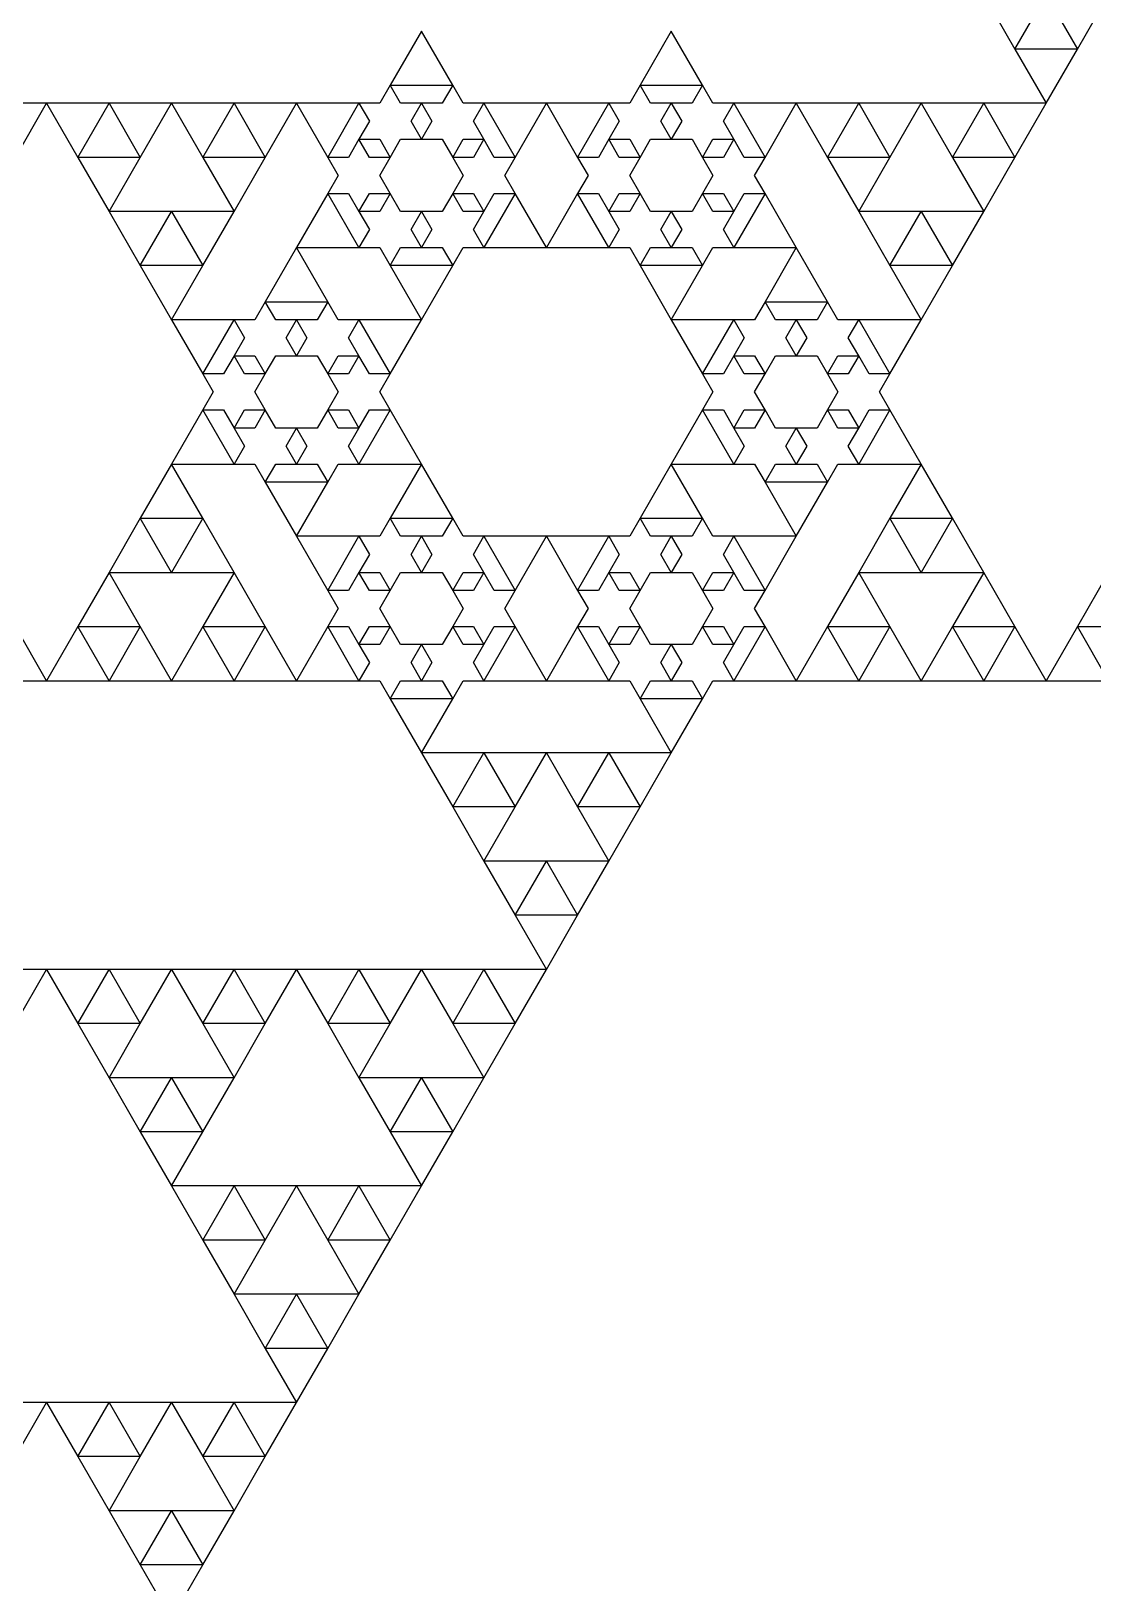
# Model space of a CAD drawing. Header units: metres. Extents: x -50 to 50, y -58 to 58.
# Drawn here: x -25.1 to -18.46, y -12.86 to -3.16 of the extents above; entities that cross this region are included whole.
import ezdxf

# ---------------------------------------------------------------- set-up
doc = ezdxf.new("R2010")
doc.units = ezdxf.units.M

msp = doc.modelspace()

# ---------------------------------------------------------------- linework, layer by layer
for p, q in [((-19.1406, -2.93184), (-18.9453, -3.27013)), ((-18.9453, -3.27013), (-18.75, -2.93184)), ((-18.75, -2.93184), (-18.5547, -3.27013)), ((-18.5547, -3.27013), (-18.3594, -2.93184)), ((-22.6562, -3.15739), (-22.8516, -3.49568)), ((-22.4609, -3.49568), (-22.6562, -3.15739)), ((-21.0938, -3.15739), (-21.2891, -3.49568)), ((-20.8984, -3.49568), (-21.0938, -3.15739)), ((-18.5547, -3.27013), (-18.9453, -3.27013)), ((-18.9453, -3.27013), (-18.75, -3.60841)), ((-18.75, -3.60841), (-18.5547, -3.27013)), ((-22.8516, -3.49568), (-22.9167, -3.60843)), ((-22.8516, -3.49568), (-22.4609, -3.49568)), ((-22.7865, -3.60843), (-22.8516, -3.49568)), ((-22.4609, -3.49568), (-22.526, -3.60843)), ((-22.3958, -3.60843), (-22.4609, -3.49568)), ((-21.2891, -3.49568), (-21.3542, -3.60843)), ((-21.2891, -3.49568), (-20.8984, -3.49568)), ((-21.224, -3.60843), (-21.2891, -3.49568)), ((-20.8984, -3.49568), (-20.9635, -3.60843)), ((-20.8333, -3.60843), (-20.8984, -3.49568)), ((-25, -3.60843), (-25.3906, -3.60843)), ((-25.1953, -3.94672), (-25, -3.60843)), ((-24.6094, -3.60843), (-25, -3.60843)), ((-25, -3.60843), (-24.8047, -3.94672)), ((-24.8047, -3.94672), (-24.6094, -3.60843)), ((-24.2188, -3.60843), (-24.6094, -3.60843)), ((-24.6094, -3.60843), (-24.4141, -3.94672)), ((-24.4141, -3.94672), (-24.2188, -3.60843)), ((-23.8281, -3.60843), (-24.2188, -3.60843)), ((-24.2188, -3.60843), (-24.0234, -3.94672)), ((-24.0234, -3.94672), (-23.8281, -3.60843)), ((-23.4375, -3.60843), (-23.8281, -3.60843)), ((-23.8281, -3.60843), (-23.6328, -3.94672)), ((-23.6328, -3.94672), (-23.4375, -3.60843)), ((-23.0469, -3.60843), (-23.4375, -3.60843)), ((-23.4375, -3.60843), (-23.2422, -3.94672)), ((-23.2422, -3.94672), (-23.0469, -3.60843)), ((-22.9167, -3.60843), (-23.0469, -3.60843)), ((-23.0469, -3.60843), (-22.9818, -3.72119)), ((-22.6562, -3.60843), (-22.7865, -3.60843)), ((-22.7214, -3.72119), (-22.6562, -3.60843)), ((-22.526, -3.60843), (-22.6562, -3.60843)), ((-22.6562, -3.60843), (-22.5911, -3.72119)), ((-22.2656, -3.60843), (-22.3958, -3.60843)), ((-22.3307, -3.72119), (-22.2656, -3.60843)), ((-21.875, -3.60843), (-22.2656, -3.60843)), ((-22.2656, -3.60843), (-22.0703, -3.94672)), ((-22.0703, -3.94672), (-21.875, -3.60843)), ((-21.4844, -3.60843), (-21.875, -3.60843)), ((-21.875, -3.60843), (-21.6797, -3.94672)), ((-21.6797, -3.94672), (-21.4844, -3.60843)), ((-21.3542, -3.60843), (-21.4844, -3.60843)), ((-21.4844, -3.60843), (-21.4193, -3.72119)), ((-21.0938, -3.60843), (-21.224, -3.60843)), ((-21.1589, -3.72119), (-21.0938, -3.60843)), ((-20.9635, -3.60843), (-21.0938, -3.60843)), ((-21.0938, -3.60843), (-21.0286, -3.72119)), ((-20.7031, -3.60843), (-20.8333, -3.60843)), ((-20.7682, -3.72119), (-20.7031, -3.60843)), ((-20.3125, -3.60843), (-20.7031, -3.60843)), ((-20.7031, -3.60843), (-20.5078, -3.94672)), ((-20.5078, -3.94672), (-20.3125, -3.60843)), ((-19.9219, -3.60843), (-20.3125, -3.60843)), ((-20.3125, -3.60843), (-20.1172, -3.94672)), ((-20.1172, -3.94672), (-19.9219, -3.60843)), ((-19.5312, -3.60843), (-19.9219, -3.60843)), ((-19.9219, -3.60843), (-19.7266, -3.94672)), ((-19.7266, -3.94672), (-19.5312, -3.60843)), ((-19.1406, -3.60843), (-19.5312, -3.60843)), ((-19.5312, -3.60843), (-19.3359, -3.94672)), ((-19.3359, -3.94672), (-19.1406, -3.60843)), ((-18.75, -3.60843), (-19.1406, -3.60843)), ((-19.1406, -3.60843), (-18.9453, -3.94672)), ((-18.9453, -3.94672), (-18.75, -3.60843)), ((-22.9818, -3.72119), (-23.0469, -3.83397)), ((-22.6562, -3.83397), (-22.7214, -3.72119)), ((-22.5911, -3.72119), (-22.6562, -3.83397)), ((-22.2656, -3.83397), (-22.3307, -3.72119)), ((-21.4193, -3.72119), (-21.4844, -3.83397)), ((-21.0938, -3.83397), (-21.1589, -3.72119)), ((-21.0286, -3.72119), (-21.0938, -3.83397)), ((-20.7031, -3.83397), (-20.7682, -3.72119)), ((-23.0469, -3.83397), (-23.112, -3.94672)), ((-23.0469, -3.83397), (-22.9167, -3.83397)), ((-22.9818, -3.94672), (-23.0469, -3.83397)), ((-22.9167, -3.83397), (-22.8516, -3.94672)), ((-22.8516, -3.94672), (-22.7865, -3.83397)), ((-22.7865, -3.83397), (-22.6562, -3.83397)), ((-22.6562, -3.83397), (-22.526, -3.83397)), ((-22.526, -3.83397), (-22.4609, -3.94672)), ((-22.4609, -3.94672), (-22.3958, -3.83397)), ((-22.3958, -3.83397), (-22.2656, -3.83397)), ((-22.2656, -3.83397), (-22.3307, -3.94672)), ((-22.2005, -3.94672), (-22.2656, -3.83397)), ((-21.4844, -3.83397), (-21.5495, -3.94672)), ((-21.4844, -3.83397), (-21.3542, -3.83397)), ((-21.4193, -3.94672), (-21.4844, -3.83397)), ((-21.3542, -3.83397), (-21.2891, -3.94672)), ((-21.2891, -3.94672), (-21.224, -3.83397)), ((-21.224, -3.83397), (-21.0938, -3.83397)), ((-21.0938, -3.83397), (-20.9635, -3.83397)), ((-20.9635, -3.83397), (-20.8984, -3.94672)), ((-20.8984, -3.94672), (-20.8333, -3.83397)), ((-20.8333, -3.83397), (-20.7031, -3.83397)), ((-20.7031, -3.83397), (-20.7682, -3.94672)), ((-20.638, -3.94672), (-20.7031, -3.83397)), ((-24.4141, -3.94672), (-24.8047, -3.94672)), ((-24.8047, -3.94672), (-24.6094, -4.285)), ((-24.6094, -4.285), (-24.4141, -3.94672)), ((-23.6328, -3.94672), (-24.0234, -3.94672)), ((-24.0234, -3.94672), (-23.8281, -4.285)), ((-23.8281, -4.285), (-23.6328, -3.94672)), ((-23.112, -3.94672), (-23.2422, -3.94672)), ((-23.2422, -3.94672), (-23.1771, -4.05948)), ((-22.8516, -3.94672), (-22.9818, -3.94672)), ((-22.9167, -4.05948), (-22.8516, -3.94672)), ((-22.3307, -3.94672), (-22.4609, -3.94672)), ((-22.4609, -3.94672), (-22.3958, -4.05948)), ((-22.0703, -3.94672), (-22.2005, -3.94672)), ((-22.1354, -4.05948), (-22.0703, -3.94672)), ((-21.5495, -3.94672), (-21.6797, -3.94672)), ((-21.6797, -3.94672), (-21.6146, -4.05948)), ((-21.2891, -3.94672), (-21.4193, -3.94672)), ((-21.3542, -4.05948), (-21.2891, -3.94672)), ((-20.7682, -3.94672), (-20.8984, -3.94672)), ((-20.8984, -3.94672), (-20.8333, -4.05948)), ((-20.5078, -3.94672), (-20.638, -3.94672)), ((-20.5729, -4.05948), (-20.5078, -3.94672)), ((-19.7266, -3.94672), (-20.1172, -3.94672)), ((-20.1172, -3.94672), (-19.9219, -4.285)), ((-19.9219, -4.285), (-19.7266, -3.94672)), ((-18.9453, -3.94672), (-19.3359, -3.94672)), ((-19.3359, -3.94672), (-19.1406, -4.285)), ((-19.1406, -4.285), (-18.9453, -3.94672)), ((-23.1771, -4.05948), (-23.2422, -4.17226)), ((-22.8516, -4.17226), (-22.9167, -4.05948)), ((-22.3958, -4.05948), (-22.4609, -4.17226)), ((-22.0703, -4.17226), (-22.1354, -4.05948)), ((-21.6146, -4.05948), (-21.6797, -4.17226)), ((-21.2891, -4.17226), (-21.3542, -4.05948)), ((-20.8333, -4.05948), (-20.8984, -4.17226)), ((-20.5078, -4.17226), (-20.5729, -4.05948)), ((-23.2422, -4.17226), (-23.4375, -4.51054)), ((-23.2422, -4.17226), (-23.112, -4.17226)), ((-23.0469, -4.51054), (-23.2422, -4.17226)), ((-23.112, -4.17226), (-23.0469, -4.285)), ((-23.0469, -4.285), (-22.9818, -4.17226)), ((-22.9818, -4.17226), (-22.8516, -4.17226)), ((-22.8516, -4.17226), (-22.9167, -4.285)), ((-22.7865, -4.285), (-22.8516, -4.17226)), ((-22.4609, -4.17226), (-22.526, -4.285)), ((-22.4609, -4.17226), (-22.3307, -4.17226)), ((-22.3958, -4.285), (-22.4609, -4.17226)), ((-22.3307, -4.17226), (-22.2656, -4.285)), ((-22.2656, -4.285), (-22.2005, -4.17226)), ((-22.0703, -4.17226), (-22.2656, -4.51054)), ((-22.2005, -4.17226), (-22.0703, -4.17226)), ((-21.875, -4.51054), (-22.0703, -4.17226)), ((-21.6797, -4.17226), (-21.875, -4.51054)), ((-21.6797, -4.17226), (-21.5495, -4.17226)), ((-21.4844, -4.51054), (-21.6797, -4.17226)), ((-21.5495, -4.17226), (-21.4844, -4.285)), ((-21.4844, -4.285), (-21.4193, -4.17226)), ((-21.4193, -4.17226), (-21.2891, -4.17226)), ((-21.2891, -4.17226), (-21.3542, -4.285)), ((-21.224, -4.285), (-21.2891, -4.17226)), ((-20.8984, -4.17226), (-20.9635, -4.285)), ((-20.8984, -4.17226), (-20.7682, -4.17226)), ((-20.8333, -4.285), (-20.8984, -4.17226)), ((-20.7682, -4.17226), (-20.7031, -4.285)), ((-20.7031, -4.285), (-20.638, -4.17226)), ((-20.5078, -4.17226), (-20.7031, -4.51054)), ((-20.638, -4.17226), (-20.5078, -4.17226)), ((-20.3125, -4.51054), (-20.5078, -4.17226)), ((-24.2188, -4.285), (-24.6094, -4.285)), ((-24.6094, -4.285), (-24.4141, -4.62329)), ((-24.4141, -4.62329), (-24.2188, -4.285)), ((-23.8281, -4.285), (-24.2188, -4.285)), ((-24.2188, -4.285), (-24.0234, -4.62329)), ((-24.0234, -4.62329), (-23.8281, -4.285)), ((-22.9167, -4.285), (-23.0469, -4.285)), ((-23.0469, -4.285), (-22.9818, -4.39777)), ((-22.6562, -4.285), (-22.7865, -4.285)), ((-22.7214, -4.39777), (-22.6562, -4.285)), ((-22.526, -4.285), (-22.6562, -4.285)), ((-22.6562, -4.285), (-22.5911, -4.39777)), ((-22.2656, -4.285), (-22.3958, -4.285)), ((-22.3307, -4.39777), (-22.2656, -4.285)), ((-21.3542, -4.285), (-21.4844, -4.285)), ((-21.4844, -4.285), (-21.4193, -4.39777)), ((-21.0938, -4.285), (-21.224, -4.285)), ((-21.1589, -4.39777), (-21.0938, -4.285)), ((-20.9635, -4.285), (-21.0938, -4.285)), ((-21.0938, -4.285), (-21.0286, -4.39777)), ((-20.7031, -4.285), (-20.8333, -4.285)), ((-20.7682, -4.39777), (-20.7031, -4.285)), ((-19.5312, -4.285), (-19.9219, -4.285)), ((-19.9219, -4.285), (-19.7266, -4.62329)), ((-19.7266, -4.62329), (-19.5312, -4.285)), ((-19.1406, -4.285), (-19.5312, -4.285)), ((-19.5312, -4.285), (-19.3359, -4.62329)), ((-19.3359, -4.62329), (-19.1406, -4.285)), ((-22.9818, -4.39777), (-23.0469, -4.51054)), ((-22.6562, -4.51054), (-22.7214, -4.39777)), ((-22.5911, -4.39777), (-22.6562, -4.51054)), ((-22.2656, -4.51054), (-22.3307, -4.39777)), ((-21.4193, -4.39777), (-21.4844, -4.51054)), ((-21.0938, -4.51054), (-21.1589, -4.39777)), ((-21.0286, -4.39777), (-21.0938, -4.51054)), ((-20.7031, -4.51054), (-20.7682, -4.39777)), ((-23.4375, -4.51056), (-23.6328, -4.84885)), ((-23.4375, -4.51054), (-23.0469, -4.51054)), ((-23.2422, -4.84885), (-23.4375, -4.51056)), ((-23.0469, -4.51054), (-22.9167, -4.51054)), ((-22.9167, -4.51054), (-22.8516, -4.62329)), ((-22.8516, -4.62329), (-22.7865, -4.51054)), ((-22.7865, -4.51054), (-22.6562, -4.51054)), ((-22.6562, -4.51054), (-22.526, -4.51054)), ((-22.526, -4.51054), (-22.4609, -4.62329)), ((-22.4609, -4.62329), (-22.3958, -4.51054)), ((-22.3958, -4.51054), (-22.2656, -4.51054)), ((-22.2656, -4.51054), (-21.875, -4.51054)), ((-21.875, -4.51054), (-21.4844, -4.51054)), ((-21.4844, -4.51054), (-21.3542, -4.51054)), ((-21.3542, -4.51054), (-21.2891, -4.62329)), ((-21.2891, -4.62329), (-21.224, -4.51054)), ((-21.224, -4.51054), (-21.0938, -4.51054)), ((-21.0938, -4.51054), (-20.9635, -4.51054)), ((-20.9635, -4.51054), (-20.8984, -4.62329)), ((-20.8984, -4.62329), (-20.8333, -4.51054)), ((-20.8333, -4.51054), (-20.7031, -4.51054)), ((-20.7031, -4.51054), (-20.3125, -4.51054)), ((-20.3125, -4.51056), (-20.5078, -4.84885)), ((-20.1172, -4.84885), (-20.3125, -4.51056)), ((-24.0234, -4.62329), (-24.4141, -4.62329)), ((-24.4141, -4.62329), (-24.2188, -4.96158)), ((-24.2188, -4.96158), (-24.0234, -4.62329)), ((-22.4609, -4.62329), (-22.8516, -4.62329)), ((-22.8516, -4.62329), (-22.6562, -4.96158)), ((-22.6562, -4.96158), (-22.4609, -4.62329)), ((-20.8984, -4.62329), (-21.2891, -4.62329)), ((-21.2891, -4.62329), (-21.0938, -4.96158)), ((-21.0938, -4.96158), (-20.8984, -4.62329)), ((-19.3359, -4.62329), (-19.7266, -4.62329)), ((-19.7266, -4.62329), (-19.5312, -4.96158)), ((-19.5312, -4.96158), (-19.3359, -4.62329)), ((-23.6328, -4.84885), (-23.6979, -4.96159)), ((-23.6328, -4.84885), (-23.2422, -4.84885)), ((-23.5677, -4.96159), (-23.6328, -4.84885)), ((-23.2422, -4.84885), (-23.3073, -4.96159)), ((-23.1771, -4.96159), (-23.2422, -4.84885)), ((-20.5078, -4.84885), (-20.5729, -4.96159)), ((-20.5078, -4.84885), (-20.1172, -4.84885)), ((-20.4427, -4.96159), (-20.5078, -4.84885)), ((-20.1172, -4.84885), (-20.1823, -4.96159)), ((-20.0521, -4.96159), (-20.1172, -4.84885)), ((-23.8281, -4.96159), (-24.2188, -4.96159)), ((-24.2188, -4.96159), (-24.0234, -5.29988)), ((-24.0234, -5.29988), (-23.8281, -4.96159)), ((-23.6979, -4.96159), (-23.8281, -4.96159)), ((-23.8281, -4.96159), (-23.763, -5.07437)), ((-23.4375, -4.96159), (-23.5677, -4.96159)), ((-23.5026, -5.07437), (-23.4375, -4.96159)), ((-23.3073, -4.96159), (-23.4375, -4.96159)), ((-23.4375, -4.96159), (-23.3724, -5.07437)), ((-23.0469, -4.96159), (-23.1771, -4.96159)), ((-23.112, -5.07437), (-23.0469, -4.96159)), ((-22.6562, -4.96159), (-23.0469, -4.96159)), ((-23.0469, -4.96159), (-22.8516, -5.29988)), ((-22.8516, -5.29988), (-22.6562, -4.96159)), ((-20.7031, -4.96159), (-21.0938, -4.96159)), ((-21.0938, -4.96159), (-20.8984, -5.29988)), ((-20.8984, -5.29988), (-20.7031, -4.96159)), ((-20.5729, -4.96159), (-20.7031, -4.96159)), ((-20.7031, -4.96159), (-20.638, -5.07437)), ((-20.3125, -4.96159), (-20.4427, -4.96159)), ((-20.3776, -5.07437), (-20.3125, -4.96159)), ((-20.1823, -4.96159), (-20.3125, -4.96159)), ((-20.3125, -4.96159), (-20.2474, -5.07437)), ((-19.9219, -4.96159), (-20.0521, -4.96159)), ((-19.987, -5.07437), (-19.9219, -4.96159)), ((-19.5312, -4.96159), (-19.9219, -4.96159)), ((-19.9219, -4.96159), (-19.7266, -5.29988)), ((-19.7266, -5.29988), (-19.5312, -4.96159)), ((-23.763, -5.07437), (-23.8281, -5.18713)), ((-23.4375, -5.18713), (-23.5026, -5.07437)), ((-23.3724, -5.07437), (-23.4375, -5.18713)), ((-23.0469, -5.18713), (-23.112, -5.07437)), ((-20.638, -5.07437), (-20.7031, -5.18713)), ((-20.3125, -5.18713), (-20.3776, -5.07437)), ((-20.2474, -5.07437), (-20.3125, -5.18713)), ((-19.9219, -5.18713), (-19.987, -5.07437)), ((-23.8281, -5.18713), (-23.8932, -5.29988)), ((-23.8281, -5.18713), (-23.6979, -5.18713)), ((-23.763, -5.29988), (-23.8281, -5.18713)), ((-23.6979, -5.18713), (-23.6328, -5.29988)), ((-23.6328, -5.29988), (-23.5677, -5.18713)), ((-23.5677, -5.18713), (-23.4375, -5.18713)), ((-23.4375, -5.18713), (-23.3073, -5.18713)), ((-23.3073, -5.18713), (-23.2422, -5.29988)), ((-23.2422, -5.29988), (-23.1771, -5.18713)), ((-23.1771, -5.18713), (-23.0469, -5.18713)), ((-23.0469, -5.18713), (-23.112, -5.29988)), ((-22.9818, -5.29988), (-23.0469, -5.18713)), ((-20.7031, -5.18713), (-20.7682, -5.29988)), ((-20.7031, -5.18713), (-20.5729, -5.18713)), ((-20.638, -5.29988), (-20.7031, -5.18713)), ((-20.5729, -5.18713), (-20.5078, -5.29988)), ((-20.5078, -5.29988), (-20.4427, -5.18713)), ((-20.4427, -5.18713), (-20.3125, -5.18713)), ((-20.3125, -5.18713), (-20.1823, -5.18713)), ((-20.1823, -5.18713), (-20.1172, -5.29988)), ((-20.1172, -5.29988), (-20.0521, -5.18713)), ((-20.0521, -5.18713), (-19.9219, -5.18713)), ((-19.9219, -5.18713), (-19.987, -5.29988)), ((-19.8568, -5.29988), (-19.9219, -5.18713)), ((-23.8932, -5.29988), (-24.0234, -5.29988)), ((-24.0234, -5.29988), (-23.9583, -5.41266)), ((-23.6328, -5.29988), (-23.763, -5.29988)), ((-23.6979, -5.41266), (-23.6328, -5.29988)), ((-23.112, -5.29988), (-23.2422, -5.29988)), ((-23.2422, -5.29988), (-23.1771, -5.41266)), ((-22.8516, -5.29988), (-22.9818, -5.29988)), ((-22.9167, -5.41266), (-22.8516, -5.29988)), ((-20.7682, -5.29988), (-20.8984, -5.29988)), ((-20.8984, -5.29988), (-20.8333, -5.41266)), ((-20.5078, -5.29988), (-20.638, -5.29988)), ((-20.5729, -5.41266), (-20.5078, -5.29988)), ((-19.987, -5.29988), (-20.1172, -5.29988)), ((-20.1172, -5.29988), (-20.0521, -5.41266)), ((-19.7266, -5.29988), (-19.8568, -5.29988)), ((-19.7917, -5.41266), (-19.7266, -5.29988)), ((-23.9583, -5.41266), (-24.0234, -5.52542)), ((-23.6328, -5.52542), (-23.6979, -5.41266)), ((-23.1771, -5.41266), (-23.2422, -5.52542)), ((-22.8516, -5.52542), (-22.9167, -5.41266)), ((-20.8333, -5.41266), (-20.8984, -5.52542)), ((-20.5078, -5.52542), (-20.5729, -5.41266)), ((-20.0521, -5.41266), (-20.1172, -5.52542)), ((-19.7266, -5.52542), (-19.7917, -5.41266)), ((-24.0234, -5.52542), (-24.2188, -5.86371)), ((-24.0234, -5.52542), (-23.8932, -5.52542)), ((-23.8281, -5.86371), (-24.0234, -5.52542)), ((-23.8932, -5.52542), (-23.8281, -5.63817)), ((-23.8281, -5.63817), (-23.763, -5.52542)), ((-23.763, -5.52542), (-23.6328, -5.52542)), ((-23.6328, -5.52542), (-23.6979, -5.63817)), ((-23.5677, -5.63817), (-23.6328, -5.52542)), ((-23.2422, -5.52542), (-23.3073, -5.63817)), ((-23.2422, -5.52542), (-23.112, -5.52542)), ((-23.1771, -5.63817), (-23.2422, -5.52542)), ((-23.112, -5.52542), (-23.0469, -5.63817)), ((-23.0469, -5.63817), (-22.9818, -5.52542)), ((-22.8516, -5.52542), (-23.0469, -5.86371)), ((-22.9818, -5.52542), (-22.8516, -5.52542)), ((-22.6562, -5.86371), (-22.8516, -5.52542)), ((-20.8984, -5.52542), (-21.0938, -5.86371)), ((-20.8984, -5.52542), (-20.7682, -5.52542)), ((-20.7031, -5.86371), (-20.8984, -5.52542)), ((-20.7682, -5.52542), (-20.7031, -5.63817)), ((-20.7031, -5.63817), (-20.638, -5.52542)), ((-20.638, -5.52542), (-20.5078, -5.52542)), ((-20.5078, -5.52542), (-20.5729, -5.63817)), ((-20.4427, -5.63817), (-20.5078, -5.52542)), ((-20.1172, -5.52542), (-20.1823, -5.63817)), ((-20.1172, -5.52542), (-19.987, -5.52542)), ((-20.0521, -5.63817), (-20.1172, -5.52542)), ((-19.987, -5.52542), (-19.9219, -5.63817)), ((-19.9219, -5.63817), (-19.8568, -5.52542)), ((-19.7266, -5.52542), (-19.9219, -5.86371)), ((-19.8568, -5.52542), (-19.7266, -5.52542)), ((-19.5312, -5.86371), (-19.7266, -5.52542)), ((-23.6979, -5.63817), (-23.8281, -5.63817)), ((-23.8281, -5.63817), (-23.763, -5.75095)), ((-23.4375, -5.63817), (-23.5677, -5.63817)), ((-23.5026, -5.75095), (-23.4375, -5.63817)), ((-23.3073, -5.63817), (-23.4375, -5.63817)), ((-23.4375, -5.63817), (-23.3724, -5.75095)), ((-23.0469, -5.63817), (-23.1771, -5.63817)), ((-23.112, -5.75095), (-23.0469, -5.63817)), ((-20.5729, -5.63817), (-20.7031, -5.63817)), ((-20.7031, -5.63817), (-20.638, -5.75095)), ((-20.3125, -5.63817), (-20.4427, -5.63817)), ((-20.3776, -5.75095), (-20.3125, -5.63817)), ((-20.1823, -5.63817), (-20.3125, -5.63817)), ((-20.3125, -5.63817), (-20.2474, -5.75095)), ((-19.9219, -5.63817), (-20.0521, -5.63817)), ((-19.987, -5.75095), (-19.9219, -5.63817)), ((-23.763, -5.75095), (-23.8281, -5.86371)), ((-23.4375, -5.86371), (-23.5026, -5.75095)), ((-23.3724, -5.75095), (-23.4375, -5.86371)), ((-23.0469, -5.86371), (-23.112, -5.75095)), ((-20.638, -5.75095), (-20.7031, -5.86371)), ((-20.3125, -5.86371), (-20.3776, -5.75095)), ((-20.2474, -5.75095), (-20.3125, -5.86371)), ((-19.9219, -5.86371), (-19.987, -5.75095)), ((-24.2188, -5.86372), (-24.4141, -6.20201)), ((-24.2188, -5.86371), (-23.8281, -5.86371)), ((-24.0234, -6.20201), (-24.2188, -5.86372)), ((-23.8281, -5.86371), (-23.6979, -5.86371)), ((-23.6979, -5.86371), (-23.6328, -5.97646)), ((-23.6328, -5.97646), (-23.5677, -5.86371)), ((-23.5677, -5.86371), (-23.4375, -5.86371)), ((-23.4375, -5.86371), (-23.3073, -5.86371)), ((-23.3073, -5.86371), (-23.2422, -5.97646)), ((-23.2422, -5.97646), (-23.1771, -5.86371)), ((-23.1771, -5.86371), (-23.0469, -5.86371)), ((-23.0469, -5.86371), (-22.6562, -5.86371)), ((-22.6562, -5.86372), (-22.8516, -6.20201)), ((-22.4609, -6.20201), (-22.6562, -5.86372)), ((-21.0938, -5.86372), (-21.2891, -6.20201)), ((-21.0938, -5.86371), (-20.7031, -5.86371)), ((-20.8984, -6.20201), (-21.0938, -5.86372)), ((-20.7031, -5.86371), (-20.5729, -5.86371)), ((-20.5729, -5.86371), (-20.5078, -5.97646)), ((-20.5078, -5.97646), (-20.4427, -5.86371)), ((-20.4427, -5.86371), (-20.3125, -5.86371)), ((-20.3125, -5.86371), (-20.1823, -5.86371)), ((-20.1823, -5.86371), (-20.1172, -5.97646)), ((-20.1172, -5.97646), (-20.0521, -5.86371)), ((-20.0521, -5.86371), (-19.9219, -5.86371)), ((-19.9219, -5.86371), (-19.5312, -5.86371)), ((-19.5312, -5.86372), (-19.7266, -6.20201)), ((-19.3359, -6.20201), (-19.5312, -5.86372)), ((-23.2422, -5.97646), (-23.6328, -5.97646)), ((-23.6328, -5.97646), (-23.4375, -6.31474)), ((-23.4375, -6.31474), (-23.2422, -5.97646)), ((-20.1172, -5.97646), (-20.5078, -5.97646)), ((-20.5078, -5.97646), (-20.3125, -6.31474)), ((-20.3125, -6.31474), (-20.1172, -5.97646)), ((-24.4141, -6.20201), (-24.6094, -6.5403)), ((-24.4141, -6.20201), (-24.0234, -6.20201)), ((-24.2188, -6.5403), (-24.4141, -6.20201)), ((-24.0234, -6.20201), (-24.2188, -6.5403)), ((-23.8281, -6.5403), (-24.0234, -6.20201)), ((-22.8516, -6.20201), (-22.9167, -6.31476)), ((-22.8516, -6.20201), (-22.4609, -6.20201)), ((-22.7865, -6.31476), (-22.8516, -6.20201)), ((-22.4609, -6.20201), (-22.526, -6.31476)), ((-22.3958, -6.31476), (-22.4609, -6.20201)), ((-21.2891, -6.20201), (-21.3542, -6.31476)), ((-21.2891, -6.20201), (-20.8984, -6.20201)), ((-21.224, -6.31476), (-21.2891, -6.20201)), ((-20.8984, -6.20201), (-20.9635, -6.31476)), ((-20.8333, -6.31476), (-20.8984, -6.20201)), ((-19.7266, -6.20201), (-19.9219, -6.5403)), ((-19.7266, -6.20201), (-19.3359, -6.20201)), ((-19.5312, -6.5403), (-19.7266, -6.20201)), ((-19.3359, -6.20201), (-19.5312, -6.5403)), ((-19.1406, -6.5403), (-19.3359, -6.20201)), ((-23.0469, -6.31476), (-23.4375, -6.31476)), ((-23.4375, -6.31476), (-23.2422, -6.65305)), ((-23.2422, -6.65305), (-23.0469, -6.31476)), ((-22.9167, -6.31476), (-23.0469, -6.31476)), ((-23.0469, -6.31476), (-22.9818, -6.42752)), ((-22.6562, -6.31476), (-22.7865, -6.31476)), ((-22.7214, -6.42752), (-22.6562, -6.31476)), ((-22.526, -6.31476), (-22.6562, -6.31476)), ((-22.6562, -6.31476), (-22.5911, -6.42752)), ((-22.2656, -6.31476), (-22.3958, -6.31476)), ((-22.3307, -6.42752), (-22.2656, -6.31476)), ((-21.875, -6.31476), (-22.2656, -6.31476)), ((-22.2656, -6.31476), (-22.0703, -6.65305)), ((-22.0703, -6.65305), (-21.875, -6.31476)), ((-21.4844, -6.31476), (-21.875, -6.31476)), ((-21.875, -6.31476), (-21.6797, -6.65305)), ((-21.6797, -6.65305), (-21.4844, -6.31476)), ((-21.3542, -6.31476), (-21.4844, -6.31476)), ((-21.4844, -6.31476), (-21.4193, -6.42752)), ((-21.0938, -6.31476), (-21.224, -6.31476)), ((-21.1589, -6.42752), (-21.0938, -6.31476)), ((-20.9635, -6.31476), (-21.0938, -6.31476)), ((-21.0938, -6.31476), (-21.0286, -6.42752)), ((-20.7031, -6.31476), (-20.8333, -6.31476)), ((-20.7682, -6.42752), (-20.7031, -6.31476)), ((-20.3125, -6.31476), (-20.7031, -6.31476)), ((-20.7031, -6.31476), (-20.5078, -6.65305)), ((-20.5078, -6.65305), (-20.3125, -6.31476)), ((-22.9818, -6.42752), (-23.0469, -6.5403)), ((-22.6562, -6.5403), (-22.7214, -6.42752)), ((-22.5911, -6.42752), (-22.6562, -6.5403)), ((-22.2656, -6.5403), (-22.3307, -6.42752)), ((-21.4193, -6.42752), (-21.4844, -6.5403)), ((-21.0938, -6.5403), (-21.1589, -6.42752)), ((-21.0286, -6.42752), (-21.0938, -6.5403)), ((-20.7031, -6.5403), (-20.7682, -6.42752)), ((-24.6094, -6.5403), (-24.8047, -6.87859)), ((-24.6094, -6.5403), (-24.2188, -6.5403)), ((-24.4141, -6.87859), (-24.6094, -6.5403)), ((-24.2188, -6.5403), (-23.8281, -6.5403)), ((-23.8281, -6.5403), (-24.0234, -6.87859)), ((-23.6328, -6.87859), (-23.8281, -6.5403)), ((-23.0469, -6.5403), (-23.112, -6.65305)), ((-23.0469, -6.5403), (-22.9167, -6.5403)), ((-22.9818, -6.65305), (-23.0469, -6.5403)), ((-22.9167, -6.5403), (-22.8516, -6.65305)), ((-22.8516, -6.65305), (-22.7865, -6.5403)), ((-22.7865, -6.5403), (-22.6562, -6.5403)), ((-22.6562, -6.5403), (-22.526, -6.5403)), ((-22.526, -6.5403), (-22.4609, -6.65305)), ((-22.4609, -6.65305), (-22.3958, -6.5403)), ((-22.3958, -6.5403), (-22.2656, -6.5403)), ((-22.2656, -6.5403), (-22.3307, -6.65305)), ((-22.2005, -6.65305), (-22.2656, -6.5403)), ((-21.4844, -6.5403), (-21.5495, -6.65305)), ((-21.4844, -6.5403), (-21.3542, -6.5403)), ((-21.4193, -6.65305), (-21.4844, -6.5403)), ((-21.3542, -6.5403), (-21.2891, -6.65305)), ((-21.2891, -6.65305), (-21.224, -6.5403)), ((-21.224, -6.5403), (-21.0938, -6.5403)), ((-21.0938, -6.5403), (-20.9635, -6.5403)), ((-20.9635, -6.5403), (-20.8984, -6.65305)), ((-20.8984, -6.65305), (-20.8333, -6.5403)), ((-20.8333, -6.5403), (-20.7031, -6.5403)), ((-20.7031, -6.5403), (-20.7682, -6.65305)), ((-20.638, -6.65305), (-20.7031, -6.5403)), ((-19.9219, -6.5403), (-20.1172, -6.87859)), ((-19.9219, -6.5403), (-19.5312, -6.5403)), ((-19.7266, -6.87859), (-19.9219, -6.5403)), ((-19.5312, -6.5403), (-19.1406, -6.5403)), ((-19.1406, -6.5403), (-19.3359, -6.87859)), ((-18.9453, -6.87859), (-19.1406, -6.5403)), ((-18.3594, -6.5403), (-18.5547, -6.87859)), ((-23.112, -6.65305), (-23.2422, -6.65305)), ((-23.2422, -6.65305), (-23.1771, -6.76581)), ((-22.8516, -6.65305), (-22.9818, -6.65305)), ((-22.9167, -6.76581), (-22.8516, -6.65305)), ((-22.3307, -6.65305), (-22.4609, -6.65305)), ((-22.4609, -6.65305), (-22.3958, -6.76581)), ((-22.0703, -6.65305), (-22.2005, -6.65305)), ((-22.1354, -6.76581), (-22.0703, -6.65305)), ((-21.5495, -6.65305), (-21.6797, -6.65305)), ((-21.6797, -6.65305), (-21.6146, -6.76581)), ((-21.2891, -6.65305), (-21.4193, -6.65305)), ((-21.3542, -6.76581), (-21.2891, -6.65305)), ((-20.7682, -6.65305), (-20.8984, -6.65305)), ((-20.8984, -6.65305), (-20.8333, -6.76581)), ((-20.5078, -6.65305), (-20.638, -6.65305)), ((-20.5729, -6.76581), (-20.5078, -6.65305)), ((-23.1771, -6.76581), (-23.2422, -6.87859)), ((-22.8516, -6.87859), (-22.9167, -6.76581)), ((-22.3958, -6.76581), (-22.4609, -6.87859)), ((-22.0703, -6.87859), (-22.1354, -6.76581)), ((-21.6146, -6.76581), (-21.6797, -6.87859)), ((-21.2891, -6.87859), (-21.3542, -6.76581)), ((-20.8333, -6.76581), (-20.8984, -6.87859)), ((-20.5078, -6.87859), (-20.5729, -6.76581)), ((-25, -7.21687), (-25.1953, -6.87859)), ((-24.8047, -6.87859), (-25, -7.21687)), ((-24.8047, -6.87859), (-24.4141, -6.87859)), ((-24.6094, -7.21687), (-24.8047, -6.87859)), ((-24.4141, -6.87859), (-24.6094, -7.21687)), ((-24.2188, -7.21687), (-24.4141, -6.87859)), ((-24.0234, -6.87859), (-24.2188, -7.21687)), ((-24.0234, -6.87859), (-23.6328, -6.87859)), ((-23.8281, -7.21687), (-24.0234, -6.87859)), ((-23.6328, -6.87859), (-23.8281, -7.21687)), ((-23.4375, -7.21687), (-23.6328, -6.87859)), ((-23.2422, -6.87859), (-23.4375, -7.21687)), ((-23.2422, -6.87859), (-23.112, -6.87859)), ((-23.0469, -7.21687), (-23.2422, -6.87859)), ((-23.112, -6.87859), (-23.0469, -6.99133)), ((-23.0469, -6.99133), (-22.9818, -6.87859)), ((-22.9818, -6.87859), (-22.8516, -6.87859)), ((-22.8516, -6.87859), (-22.9167, -6.99133)), ((-22.7865, -6.99133), (-22.8516, -6.87859)), ((-22.4609, -6.87859), (-22.526, -6.99133)), ((-22.4609, -6.87859), (-22.3307, -6.87859)), ((-22.3958, -6.99133), (-22.4609, -6.87859)), ((-22.3307, -6.87859), (-22.2656, -6.99133)), ((-22.2656, -6.99133), (-22.2005, -6.87859)), ((-22.0703, -6.87859), (-22.2656, -7.21687)), ((-22.2005, -6.87859), (-22.0703, -6.87859)), ((-21.875, -7.21687), (-22.0703, -6.87859)), ((-21.6797, -6.87859), (-21.875, -7.21687)), ((-21.6797, -6.87859), (-21.5495, -6.87859)), ((-21.4844, -7.21687), (-21.6797, -6.87859)), ((-21.5495, -6.87859), (-21.4844, -6.99133)), ((-21.4844, -6.99133), (-21.4193, -6.87859)), ((-21.4193, -6.87859), (-21.2891, -6.87859)), ((-21.2891, -6.87859), (-21.3542, -6.99133)), ((-21.224, -6.99133), (-21.2891, -6.87859)), ((-20.8984, -6.87859), (-20.9635, -6.99133)), ((-20.8984, -6.87859), (-20.7682, -6.87859)), ((-20.8333, -6.99133), (-20.8984, -6.87859)), ((-20.7682, -6.87859), (-20.7031, -6.99133)), ((-20.7031, -6.99133), (-20.638, -6.87859)), ((-20.5078, -6.87859), (-20.7031, -7.21687)), ((-20.638, -6.87859), (-20.5078, -6.87859)), ((-20.3125, -7.21687), (-20.5078, -6.87859)), ((-20.1172, -6.87859), (-20.3125, -7.21687)), ((-20.1172, -6.87859), (-19.7266, -6.87859)), ((-19.9219, -7.21687), (-20.1172, -6.87859)), ((-19.7266, -6.87859), (-19.9219, -7.21687)), ((-19.5312, -7.21687), (-19.7266, -6.87859)), ((-19.3359, -6.87859), (-19.5312, -7.21687)), ((-19.3359, -6.87859), (-18.9453, -6.87859)), ((-19.1406, -7.21687), (-19.3359, -6.87859)), ((-18.9453, -6.87859), (-19.1406, -7.21687)), ((-18.75, -7.21687), (-18.9453, -6.87859)), ((-18.5547, -6.87859), (-18.75, -7.21687)), ((-18.5547, -6.87859), (-18.1641, -6.87859)), ((-18.3594, -7.21687), (-18.5547, -6.87859)), ((-22.9167, -6.99133), (-23.0469, -6.99133)), ((-23.0469, -6.99133), (-22.9818, -7.10411)), ((-22.6562, -6.99133), (-22.7865, -6.99133)), ((-22.7214, -7.10411), (-22.6562, -6.99133)), ((-22.526, -6.99133), (-22.6562, -6.99133)), ((-22.6562, -6.99133), (-22.5911, -7.10411)), ((-22.2656, -6.99133), (-22.3958, -6.99133)), ((-22.3307, -7.10411), (-22.2656, -6.99133)), ((-21.3542, -6.99133), (-21.4844, -6.99133)), ((-21.4844, -6.99133), (-21.4193, -7.10411)), ((-21.0938, -6.99133), (-21.224, -6.99133)), ((-21.1589, -7.10411), (-21.0938, -6.99133)), ((-20.9635, -6.99133), (-21.0938, -6.99133)), ((-21.0938, -6.99133), (-21.0286, -7.10411)), ((-20.7031, -6.99133), (-20.8333, -6.99133)), ((-20.7682, -7.10411), (-20.7031, -6.99133)), ((-22.9818, -7.10411), (-23.0469, -7.21687)), ((-22.6562, -7.21687), (-22.7214, -7.10411)), ((-22.5911, -7.10411), (-22.6562, -7.21687)), ((-22.2656, -7.21687), (-22.3307, -7.10411)), ((-21.4193, -7.10411), (-21.4844, -7.21687)), ((-21.0938, -7.21687), (-21.1589, -7.10411)), ((-21.0286, -7.10411), (-21.0938, -7.21687)), ((-20.7031, -7.21687), (-20.7682, -7.10411)), ((-25.3906, -7.21687), (-25, -7.21687)), ((-25, -7.21687), (-24.6094, -7.21687)), ((-24.6094, -7.21687), (-24.2188, -7.21687)), ((-24.2188, -7.21687), (-23.8281, -7.21687)), ((-23.8281, -7.21687), (-23.4375, -7.21687)), ((-23.4375, -7.21687), (-23.0469, -7.21687)), ((-23.0469, -7.21687), (-22.9167, -7.21687)), ((-22.9167, -7.21687), (-22.8516, -7.32962)), ((-22.8516, -7.32962), (-22.7865, -7.21687)), ((-22.7865, -7.21687), (-22.6562, -7.21687)), ((-22.6562, -7.21687), (-22.526, -7.21687)), ((-22.526, -7.21687), (-22.4609, -7.32962)), ((-22.4609, -7.32962), (-22.3958, -7.21687)), ((-22.3958, -7.21687), (-22.2656, -7.21687)), ((-22.2656, -7.21687), (-21.875, -7.21687)), ((-21.875, -7.21687), (-21.4844, -7.21687)), ((-21.4844, -7.21687), (-21.3542, -7.21687)), ((-21.3542, -7.21687), (-21.2891, -7.32962)), ((-21.2891, -7.32962), (-21.224, -7.21687)), ((-21.224, -7.21687), (-21.0938, -7.21687)), ((-21.0938, -7.21687), (-20.9635, -7.21687)), ((-20.9635, -7.21687), (-20.8984, -7.32962)), ((-20.8984, -7.32962), (-20.8333, -7.21687)), ((-20.8333, -7.21687), (-20.7031, -7.21687)), ((-20.7031, -7.21687), (-20.3125, -7.21687)), ((-20.3125, -7.21687), (-19.9219, -7.21687)), ((-19.9219, -7.21687), (-19.5312, -7.21687)), ((-19.5312, -7.21687), (-19.1406, -7.21687)), ((-19.1406, -7.21687), (-18.75, -7.21687)), ((-18.75, -7.21687), (-18.3594, -7.21687)), ((-22.4609, -7.32962), (-22.8516, -7.32962)), ((-22.8516, -7.32962), (-22.6562, -7.66791)), ((-22.6562, -7.66791), (-22.4609, -7.32962)), ((-20.8984, -7.32962), (-21.2891, -7.32962)), ((-21.2891, -7.32962), (-21.0938, -7.66791)), ((-21.0938, -7.66791), (-20.8984, -7.32962)), ((-22.2656, -7.66792), (-22.6562, -7.66792)), ((-22.6562, -7.66792), (-22.4609, -8.00621)), ((-22.4609, -8.00621), (-22.2656, -7.66792)), ((-21.875, -7.66792), (-22.2656, -7.66792)), ((-22.2656, -7.66792), (-22.0703, -8.00621)), ((-22.0703, -8.00621), (-21.875, -7.66792)), ((-21.4844, -7.66792), (-21.875, -7.66792)), ((-21.875, -7.66792), (-21.6797, -8.00621)), ((-21.6797, -8.00621), (-21.4844, -7.66792)), ((-21.0938, -7.66792), (-21.4844, -7.66792)), ((-21.4844, -7.66792), (-21.2891, -8.00621)), ((-21.2891, -8.00621), (-21.0938, -7.66792)), ((-22.0703, -8.00621), (-22.4609, -8.00621)), ((-22.4609, -8.00621), (-22.2656, -8.3445)), ((-22.2656, -8.3445), (-22.0703, -8.00621)), ((-21.2891, -8.00621), (-21.6797, -8.00621)), ((-21.6797, -8.00621), (-21.4844, -8.3445)), ((-21.4844, -8.3445), (-21.2891, -8.00621)), ((-21.875, -8.3445), (-22.2656, -8.3445)), ((-22.2656, -8.3445), (-22.0703, -8.68279)), ((-22.0703, -8.68279), (-21.875, -8.3445)), ((-21.4844, -8.3445), (-21.875, -8.3445)), ((-21.875, -8.3445), (-21.6797, -8.68279)), ((-21.6797, -8.68279), (-21.4844, -8.3445)), ((-21.6797, -8.68279), (-22.0703, -8.68279)), ((-22.0703, -8.68279), (-21.875, -9.02107)), ((-21.875, -9.02107), (-21.6797, -8.68279)), ((-25, -9.02109), (-25.3906, -9.02109)), ((-25.1953, -9.35938), (-25, -9.02109)), ((-24.6094, -9.02109), (-25, -9.02109)), ((-25, -9.02109), (-24.8047, -9.35938)), ((-24.8047, -9.35938), (-24.6094, -9.02109)), ((-24.2188, -9.02109), (-24.6094, -9.02109)), ((-24.6094, -9.02109), (-24.4141, -9.35938)), ((-24.4141, -9.35938), (-24.2188, -9.02109)), ((-23.8281, -9.02109), (-24.2188, -9.02109)), ((-24.2188, -9.02109), (-24.0234, -9.35938)), ((-24.0234, -9.35938), (-23.8281, -9.02109)), ((-23.4375, -9.02109), (-23.8281, -9.02109)), ((-23.8281, -9.02109), (-23.6328, -9.35938)), ((-23.6328, -9.35938), (-23.4375, -9.02109)), ((-23.0469, -9.02109), (-23.4375, -9.02109)), ((-23.4375, -9.02109), (-23.2422, -9.35938)), ((-23.2422, -9.35938), (-23.0469, -9.02109)), ((-22.6562, -9.02109), (-23.0469, -9.02109)), ((-23.0469, -9.02109), (-22.8516, -9.35938)), ((-22.8516, -9.35938), (-22.6562, -9.02109)), ((-22.2656, -9.02109), (-22.6562, -9.02109)), ((-22.6562, -9.02109), (-22.4609, -9.35938)), ((-22.4609, -9.35938), (-22.2656, -9.02109)), ((-21.875, -9.02109), (-22.2656, -9.02109)), ((-22.2656, -9.02109), (-22.0703, -9.35938)), ((-22.0703, -9.35938), (-21.875, -9.02109)), ((-24.4141, -9.35938), (-24.8047, -9.35938)), ((-24.8047, -9.35938), (-24.6094, -9.69766)), ((-24.6094, -9.69766), (-24.4141, -9.35938)), ((-23.6328, -9.35938), (-24.0234, -9.35938)), ((-24.0234, -9.35938), (-23.8281, -9.69766)), ((-23.8281, -9.69766), (-23.6328, -9.35938)), ((-22.8516, -9.35938), (-23.2422, -9.35938)), ((-23.2422, -9.35938), (-23.0469, -9.69766)), ((-23.0469, -9.69766), (-22.8516, -9.35938)), ((-22.0703, -9.35938), (-22.4609, -9.35938)), ((-22.4609, -9.35938), (-22.2656, -9.69766)), ((-22.2656, -9.69766), (-22.0703, -9.35938)), ((-24.2188, -9.69766), (-24.6094, -9.69766)), ((-24.6094, -9.69766), (-24.4141, -10.0359)), ((-24.4141, -10.0359), (-24.2188, -9.69766)), ((-23.8281, -9.69766), (-24.2188, -9.69766)), ((-24.2188, -9.69766), (-24.0234, -10.0359)), ((-24.0234, -10.0359), (-23.8281, -9.69766)), ((-22.6562, -9.69766), (-23.0469, -9.69766)), ((-23.0469, -9.69766), (-22.8516, -10.0359)), ((-22.8516, -10.0359), (-22.6562, -9.69766)), ((-22.2656, -9.69766), (-22.6562, -9.69766)), ((-22.6562, -9.69766), (-22.4609, -10.0359)), ((-22.4609, -10.0359), (-22.2656, -9.69766)), ((-24.0234, -10.0359), (-24.4141, -10.0359)), ((-24.4141, -10.0359), (-24.2188, -10.3742)), ((-24.2188, -10.3742), (-24.0234, -10.0359)), ((-22.4609, -10.0359), (-22.8516, -10.0359)), ((-22.8516, -10.0359), (-22.6562, -10.3742)), ((-22.6562, -10.3742), (-22.4609, -10.0359)), ((-23.8281, -10.3743), (-24.2188, -10.3743)), ((-24.2188, -10.3743), (-24.0234, -10.7125)), ((-24.0234, -10.7125), (-23.8281, -10.3743)), ((-23.4375, -10.3743), (-23.8281, -10.3743)), ((-23.8281, -10.3743), (-23.6328, -10.7125)), ((-23.6328, -10.7125), (-23.4375, -10.3743)), ((-23.0469, -10.3743), (-23.4375, -10.3743)), ((-23.4375, -10.3743), (-23.2422, -10.7125)), ((-23.2422, -10.7125), (-23.0469, -10.3743)), ((-22.6562, -10.3743), (-23.0469, -10.3743)), ((-23.0469, -10.3743), (-22.8516, -10.7125)), ((-22.8516, -10.7125), (-22.6562, -10.3743)), ((-23.6328, -10.7125), (-24.0234, -10.7125)), ((-24.0234, -10.7125), (-23.8281, -11.0508)), ((-23.8281, -11.0508), (-23.6328, -10.7125)), ((-22.8516, -10.7125), (-23.2422, -10.7125)), ((-23.2422, -10.7125), (-23.0469, -11.0508)), ((-23.0469, -11.0508), (-22.8516, -10.7125)), ((-23.4375, -11.0508), (-23.8281, -11.0508)), ((-23.8281, -11.0508), (-23.6328, -11.3891)), ((-23.6328, -11.3891), (-23.4375, -11.0508)), ((-23.0469, -11.0508), (-23.4375, -11.0508)), ((-23.4375, -11.0508), (-23.2422, -11.3891)), ((-23.2422, -11.3891), (-23.0469, -11.0508)), ((-23.2422, -11.3891), (-23.6328, -11.3891)), ((-23.6328, -11.3891), (-23.4375, -11.7274)), ((-23.4375, -11.7274), (-23.2422, -11.3891)), ((-25, -11.7274), (-25.3906, -11.7274)), ((-25.1953, -12.0657), (-25, -11.7274)), ((-24.6094, -11.7274), (-25, -11.7274)), ((-25, -11.7274), (-24.8047, -12.0657)), ((-24.8047, -12.0657), (-24.6094, -11.7274)), ((-24.2188, -11.7274), (-24.6094, -11.7274)), ((-24.6094, -11.7274), (-24.4141, -12.0657)), ((-24.4141, -12.0657), (-24.2188, -11.7274)), ((-23.8281, -11.7274), (-24.2188, -11.7274)), ((-24.2188, -11.7274), (-24.0234, -12.0657)), ((-24.0234, -12.0657), (-23.8281, -11.7274)), ((-23.4375, -11.7274), (-23.8281, -11.7274)), ((-23.8281, -11.7274), (-23.6328, -12.0657)), ((-23.6328, -12.0657), (-23.4375, -11.7274)), ((-24.4141, -12.0657), (-24.8047, -12.0657)), ((-24.8047, -12.0657), (-24.6094, -12.404)), ((-24.6094, -12.404), (-24.4141, -12.0657)), ((-23.6328, -12.0657), (-24.0234, -12.0657)), ((-24.0234, -12.0657), (-23.8281, -12.404)), ((-23.8281, -12.404), (-23.6328, -12.0657)), ((-24.2188, -12.404), (-24.6094, -12.404)), ((-24.6094, -12.404), (-24.4141, -12.7423)), ((-24.4141, -12.7423), (-24.2188, -12.404)), ((-23.8281, -12.404), (-24.2188, -12.404)), ((-24.2188, -12.404), (-24.0234, -12.7423)), ((-24.0234, -12.7423), (-23.8281, -12.404)), ((-24.0234, -12.7423), (-24.4141, -12.7423)), ((-24.4141, -12.7423), (-24.2188, -13.0806)), ((-24.2188, -13.0806), (-24.0234, -12.7423))]:
    msp.add_line(p, q)

doc.saveas('drawing.dxf')
